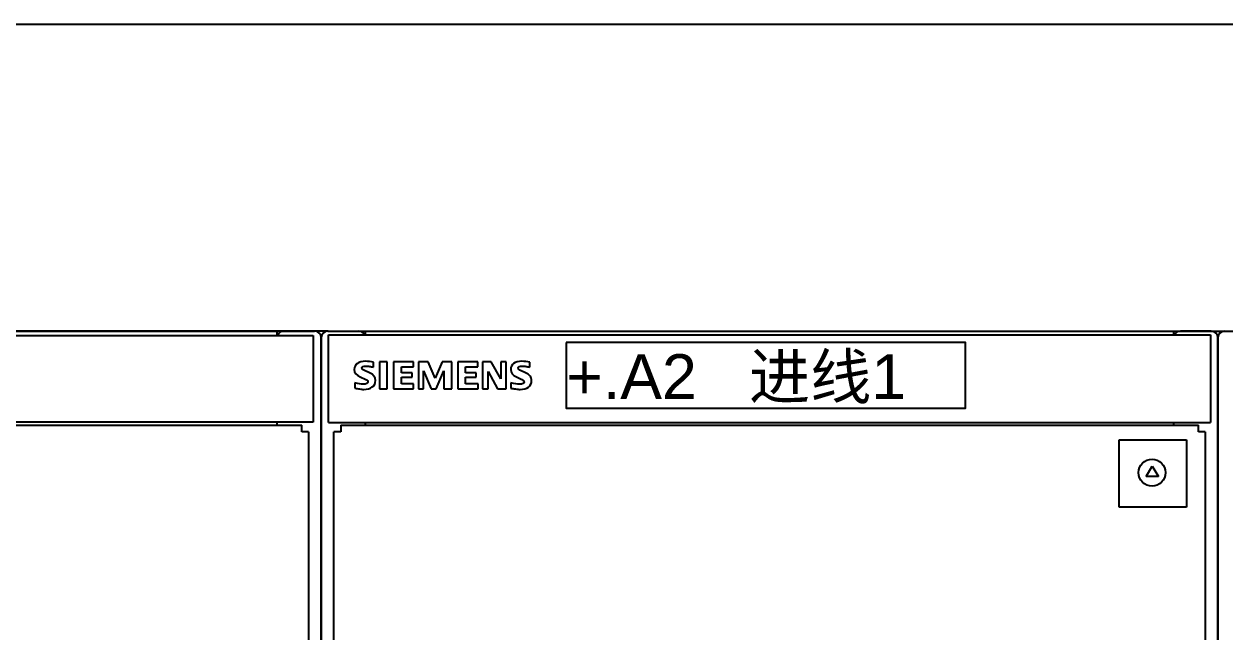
# Model space of a CAD drawing. Header units: inches. Extents: x 0 to 420, y 0 to 297.
# Drawn here: x 91.2 to 155.5, y 264.8 to 297.4 of the extents above; entities that cross this region are included whole.
import ezdxf
from ezdxf.enums import TextEntityAlignment as Align

# ---------------------------------------------------------------- set-up
doc = ezdxf.new("R2010")
doc.units = ezdxf.units.IN
doc.layers.add('Default', color=7, linetype='Continuous')
doc.layers.add('DV1_Default', color=7, linetype='Continuous')
doc.styles.add('SEACAD_arial_ttf', font='arial.ttf', dxfattribs={"height": 0.2})
doc.styles.add('SEACAD_seiso_ttf', font='seiso.ttf', dxfattribs={"height": 2})
doc.dimstyles.new('ISO', dxfattribs={"dimtxt": 2, "dimasz": 2, "dimexe": 1, "dimexo": 0, "dimgap": 1, "dimtad": 1, "dimlfac": 12.5, "dimtxsty": 'SEACAD_seiso_ttf', "dimblk1": '_SE_FILLED', "dimblk2": '_SE_FILLED', "dimsah": 1, "dimcen": 1, "dimclrd": 7, "dimclre": 7, "dimclrt": 7, "dimadec": 0, "dimazin": 0, "dimtfac": 1, "dimtmove": 0, "dimatfit": 3, "dimfxl": 1, "dimtolj": 1, "dimarcsym": 0})

# ---------------------------------------------------------------- blocks, each defined once
blk = doc.blocks.new('SE')
at = {"layer": 'Default', "color": 7, "linetype": 'Continuous', "ltscale": 25.4}
for p, q in [((149.818, 271.501), (149.818, 275.111)), ((149.818, 275.111), (153.428, 275.111)), ((153.428, 275.111), (153.428, 271.501)), ((151.275, 273.146), (151.595, 273.694)), ((151.595, 273.694), (151.919, 273.146)), ((151.919, 273.146), (151.275, 273.146)), ((153.428, 271.501), (149.818, 271.501))]:
    blk.add_line(p, q, dxfattribs=at)
blk.add_circle((151.584, 273.345), 0.722, dxfattribs=at)
at = {"layer": 'DV1_Default', "color": 7, "linetype": 'Continuous', "ltscale": 25.4}
for p, q in [((43.469, 280.926), (106.749, 280.926)), ((43.481, 280.685), (106.681, 280.685)), ((104.749, 280.685), (104.749, 280.926)), ((106.749, 280.926), (105.109, 280.926)), ((106.749, 280.926), (105.109, 280.926)), ((106.681, 280.685), (106.681, 276.045)), ((107.109, 280.566), (107.109, 105.286)), ((107.109, 280.566), (107.109, 105.286)), ((107.109, 280.566), (107.109, 105.286)), ((107.109, 280.566), (107.109, 105.286)), ((107.109, 280.566), (107.109, 105.286)), ((107.109, 280.566), (107.109, 121.286)), ((107.109, 105.286), (107.109, 280.566)), ((107.109, 280.566), (107.109, 105.286)), ((107.109, 280.566), (107.109, 105.286)), ((107.109, 280.566), (107.109, 105.286)), ((107.109, 280.566), (107.109, 105.286)), ((107.109, 280.566), (107.109, 105.286)), ((107.109, 280.566), (107.109, 105.286)), ((107.109, 280.566), (107.109, 121.286)), ((107.109, 105.286), (107.109, 280.566)), ((107.109, 280.566), (107.109, 105.286)), ((107.109, 105.286), (107.109, 280.566)), ((107.109, 105.286), (107.109, 280.566)), ((107.109, 105.286), (107.109, 280.566)), ((107.109, 280.566), (107.109, 105.286)), ((107.109, 280.566), (107.109, 105.286)), ((107.109, 280.566), (107.109, 105.286)), ((107.109, 280.566), (107.109, 121.286)), ((107.109, 105.286), (107.109, 280.566)), ((107.109, 280.566), (107.109, 105.286)), ((107.109, 105.286), (107.109, 280.566)), ((107.109, 280.566), (107.109, 105.286)), ((107.109, 280.566), (107.109, 105.286)), ((107.109, 280.566), (107.109, 105.286)), ((107.109, 280.566), (107.109, 105.286)), ((107.109, 280.566), (107.109, 105.286)), ((107.109, 280.566), (107.109, 121.286)), ((107.109, 105.286), (107.109, 280.566)), ((107.109, 280.566), (107.109, 105.286)), ((107.109, 280.566), (107.109, 105.286)), ((107.109, 280.566), (107.109, 105.286)), ((107.109, 280.566), (107.109, 105.286)), ((107.109, 280.566), (107.109, 105.286)), ((107.109, 280.566), (107.109, 105.286)), ((107.109, 280.566), (107.109, 121.286)), ((107.109, 105.286), (107.109, 280.566)), ((107.109, 280.566), (107.109, 105.286)), ((107.109, 105.286), (107.109, 280.566)), ((107.109, 105.286), (107.109, 280.566)), ((107.109, 105.286), (107.109, 280.566)), ((107.109, 280.566), (107.109, 105.286)), ((107.109, 280.566), (107.109, 105.286)), ((107.109, 280.566), (107.109, 105.286)), ((107.109, 280.566), (107.109, 121.286)), ((107.109, 105.286), (107.109, 280.566)), ((107.109, 280.566), (107.109, 105.286)), ((107.109, 105.286), (107.109, 280.566)), ((107.467, 280.926), (202.752, 280.926)), ((107.469, 280.926), (109.109, 280.926)), ((107.469, 280.926), (109.109, 280.926)), ((107.504, 276.038), (107.504, 280.718)), ((107.504, 280.718), (154.704, 280.718)), ((109.469, 280.926), (152.749, 280.926)), ((109.469, 280.718), (109.469, 280.926)), ((152.749, 280.718), (152.749, 280.926)), ((154.749, 280.926), (153.109, 280.926)), ((154.749, 280.926), (153.109, 280.926)), ((154.704, 280.718), (154.704, 276.038)), ((155.109, 105.286), (155.109, 280.566)), ((155.109, 280.566), (155.109, 277.555)), ((155.109, 280.566), (155.109, 105.286)), ((155.109, 280.566), (155.109, 277.555)), ((155.109, 280.566), (155.109, 277.555)), ((155.469, 280.926), (157.109, 280.926)), ((155.469, 280.926), (157.109, 280.926)), ((109.896, 278.985), (109.896, 279.262)), ((110.642, 279.278), (110.22, 279.278)), ((110.22, 279.278), (110.22, 277.838)), ((110.642, 277.838), (110.642, 279.278)), ((112.052, 279.278), (110.981, 279.278)), ((110.981, 279.278), (110.981, 277.838)), ((112.052, 279.019), (112.052, 279.278)), ((112.829, 279.278), (112.307, 279.278)), ((112.307, 279.278), (112.307, 277.838)), ((113.199, 278.402), (112.829, 279.278)), ((113.572, 279.278), (113.199, 278.402)), ((114.09, 279.278), (113.572, 279.278)), ((114.09, 277.838), (114.09, 279.278)), ((115.481, 279.278), (114.414, 279.278)), ((114.414, 279.278), (114.414, 277.838)), ((115.481, 279.019), (115.481, 279.278)), ((116.208, 279.278), (115.74, 279.278)), ((115.74, 279.278), (115.74, 277.838)), ((116.727, 278.371), (116.208, 279.278)), ((117.005, 279.278), (116.727, 279.278)), ((116.727, 279.278), (116.727, 278.371)), ((117.005, 277.838), (117.005, 279.278)), ((118.267, 278.985), (118.267, 279.262)), ((109.198, 278.467), (109.492, 278.337)), ((109.686, 278.695), (109.427, 278.809)), ((111.404, 278.695), (111.404, 279.019)), ((111.404, 279.019), (112.052, 279.019)), ((111.969, 278.695), (111.404, 278.695)), ((111.404, 278.109), (111.404, 278.451)), ((111.404, 278.451), (111.969, 278.451)), ((111.969, 278.451), (111.969, 278.695)), ((112.585, 277.838), (112.585, 278.79)), ((112.585, 278.79), (112.989, 277.838)), ((113.263, 277.838), (113.671, 278.79)), ((113.671, 278.79), (113.671, 277.838)), ((114.833, 278.695), (114.833, 279.019)), ((114.833, 279.019), (115.481, 279.019)), ((115.401, 278.695), (114.833, 278.695)), ((114.833, 278.109), (114.833, 278.451)), ((114.833, 278.451), (115.401, 278.451)), ((115.401, 278.451), (115.401, 278.695)), ((116.034, 277.838), (116.034, 278.756)), ((116.034, 278.756), (116.551, 277.838)), ((117.557, 278.467), (117.847, 278.337)), ((118.041, 278.695), (117.782, 278.809)), ((108.909, 278.162), (108.909, 277.868)), ((110.22, 277.838), (110.642, 277.838)), ((110.981, 277.838), (112.052, 277.838)), ((112.052, 278.109), (111.404, 278.109)), ((112.052, 277.838), (112.052, 278.109)), ((112.307, 277.838), (112.585, 277.838)), ((112.989, 277.838), (113.263, 277.838)), ((113.671, 277.838), (114.09, 277.838)), ((114.414, 277.838), (115.5, 277.838)), ((115.5, 278.109), (114.833, 278.109)), ((115.5, 277.838), (115.5, 278.109)), ((115.74, 277.838), (116.034, 277.838)), ((116.551, 277.838), (117.005, 277.838)), ((117.264, 278.162), (117.264, 277.868)), ((106.681, 276.045), (43.481, 276.045)), ((75.469, 275.886), (106.069, 275.886)), ((104.749, 275.886), (104.749, 276.045)), ((106.069, 275.526), (106.069, 275.886)), ((107.504, 276.038), (154.704, 276.038)), ((108.149, 275.886), (108.149, 275.526)), ((108.149, 275.886), (154.069, 275.886)), ((109.469, 275.886), (109.469, 276.038)), ((152.749, 275.886), (152.749, 276.038)), ((154.069, 275.526), (154.069, 275.886)), ((106.429, 275.526), (106.069, 275.526)), ((106.429, 275.526), (106.429, 110.326)), ((108.149, 275.526), (107.789, 275.526)), ((107.789, 110.326), (107.789, 275.526)), ((154.429, 275.526), (154.069, 275.526)), ((154.429, 275.526), (154.429, 110.326))]:
    blk.add_line(p, q, dxfattribs=at)
blk.add_lwpolyline([(120.224, 280.313), (120.224, 276.801), (141.588, 276.801), (141.588, 280.313), (120.224, 280.313)], dxfattribs=at)
for centre, start, end in [((105.109, 280.566), 90, 160.65892), ((105.109, 280.566), 90, 160.65892), ((106.749, 280.566), 0, 90), ((106.749, 280.566), 0, 90), ((107.469, 280.566), 90, 180), ((107.469, 280.566), 90, 180), ((109.109, 280.566), 24.95833, 90), ((109.109, 280.566), 24.95833, 90), ((153.109, 280.566), 90, 155.04167), ((153.109, 280.566), 90, 155.04167), ((154.749, 280.566), 0, 90), ((154.749, 280.566), 0, 90), ((155.469, 280.566), 90, 180), ((155.469, 280.566), 90, 180)]:
    blk.add_arc(centre, 0.36, start, end, dxfattribs=at)
for points, knots in [([(109.039, 279.192), (108.929, 279.115), (108.875, 279.007), (108.875, 278.871), (108.875, 278.703), (108.983, 278.568), (109.198, 278.467)], [0, 0, 0, 0, 0.403683, 0.403683, 0.403683, 1, 1, 1, 1]), ([(109.896, 279.262), (109.766, 279.293), (109.627, 279.308), (109.477, 279.308), (109.294, 279.308), (109.148, 279.269), (109.039, 279.192)], [0, 0, 0, 0, 0.475386, 0.475386, 0.475386, 1, 1, 1, 1]), ([(109.312, 278.87), (109.292, 278.888), (109.282, 278.911), (109.282, 278.939), (109.282, 279.013), (109.357, 279.049), (109.507, 279.049), (109.578, 279.049), (109.644, 279.045), (109.704, 279.036)], [0, 0, 0, 0, 0.207098, 0.207098, 0.207098, 0.997947, 0.997947, 0.997947, 1, 1, 1, 1]), ([(117.407, 279.192), (117.302, 279.115), (117.249, 279.007), (117.249, 278.871), (117.249, 278.698), (117.351, 278.563), (117.557, 278.467)], [0, 0, 0, 0, 0.404744, 0.404744, 0.404744, 1, 1, 1, 1]), ([(118.267, 279.262), (118.122, 279.293), (117.982, 279.308), (117.847, 279.308), (117.659, 279.308), (117.512, 279.269), (117.407, 279.192)], [0, 0, 0, 0, 0.473229, 0.473229, 0.473229, 1, 1, 1, 1]), ([(117.782, 278.809), (117.696, 278.85), (117.652, 278.893), (117.652, 278.939), (117.652, 279.013), (117.729, 279.049), (117.882, 279.049), (117.95, 279.049), (118.015, 279.045), (118.074, 279.036)], [0, 0, 0, 0, 0.393505, 0.393505, 0.393505, 0.997995, 0.997995, 0.997995, 1, 1, 1, 1]), ([(108.909, 277.868), (108.985, 277.854), (109.068, 277.839), (109.159, 277.825), (109.249, 277.811), (109.322, 277.804), (109.378, 277.804), (109.571, 277.804), (109.725, 277.847), (109.839, 277.933), (109.953, 278.019), (110.01, 278.133), (110.01, 278.272), (110.01, 278.452), (109.902, 278.593), (109.686, 278.695)], [0, 0, 0, 0, 0.526228, 0.526228, 0.526228, 0.984525, 0.984525, 0.984525, 0.98961, 0.98961, 0.98961, 0.993829, 0.993829, 0.993829, 1, 1, 1, 1]), ([(118.197, 277.93), (118.309, 278.013), (118.365, 278.127), (118.365, 278.272), (118.365, 278.364), (118.34, 278.444), (118.288, 278.516)], [0, 0, 0, 0, 0.60814, 0.60814, 0.60814, 1, 1, 1, 1]), ([(109.492, 278.337), (109.568, 278.309), (109.606, 278.266), (109.606, 278.207), (109.606, 278.121), (109.52, 278.078), (109.347, 278.078), (109.238, 278.078), (109.092, 278.106), (108.909, 278.162)], [0, 0, 0, 0, 0.354975, 0.354975, 0.354975, 0.995347, 0.995347, 0.995347, 1, 1, 1, 1]), ([(117.847, 278.337), (117.895, 278.309), (117.926, 278.288), (117.94, 278.274), (117.954, 278.26), (117.961, 278.238), (117.961, 278.207), (117.961, 278.121), (117.88, 278.078), (117.718, 278.078), (117.618, 278.078), (117.467, 278.106), (117.264, 278.162)], [0, 0, 0, 0, 0.600141, 0.600141, 0.600141, 0.99168, 0.99168, 0.99168, 0.995195, 0.995195, 0.995195, 1, 1, 1, 1]), ([(117.514, 277.826), (117.611, 277.812), (117.69, 277.804), (117.748, 277.804), (117.936, 277.804), (118.086, 277.846), (118.197, 277.93)], [0, 0, 0, 0, 0.327653, 0.327653, 0.327653, 1, 1, 1, 1])]:
    blk.add_open_spline(points, degree=3, knots=knots, dxfattribs=at)
for points in [[(109.704, 279.036), (109.763, 279.027), (109.827, 279.01), (109.896, 278.985)], [(118.074, 279.036), (118.134, 279.027), (118.198, 279.01), (118.267, 278.985)], [(109.427, 278.809), (109.371, 278.832), (109.333, 278.853), (109.312, 278.87)], [(118.288, 278.516), (118.235, 278.587), (118.153, 278.647), (118.041, 278.695)], [(117.264, 277.868), (117.333, 277.856), (117.416, 277.842), (117.514, 277.826)]]:
    blk.add_open_spline(points, degree=3, dxfattribs=at)
at = {"layer": 'DV1_Default', "color": 7, "linetype": 'Continuous', "ltscale": 25.4, "style": 'SEACAD_arial_ttf'}
blk.add_text('+.A2   进线1', height=2.4, dxfattribs=at).set_placement((120.224, 279.689), align=Align.TOP_LEFT)
blk = doc.blocks.new('DMBLK1')
at = {"layer": 'Default', "linetype": 'Continuous', "ltscale": 25.4}
for points in [[(35.15, 278.926), (35.816, 278.926), (35.483, 280.926)], [(35.15, 106.926), (35.483, 104.926), (35.816, 106.926)]]:
    blk.add_hatch(color=7, dxfattribs=at).paths.add_polyline_path(points)
at = {"layer": 'Default', "color": 7, "linetype": 'Continuous', "ltscale": 25.4}
for p, q in [((107.467, 280.926), (34.483, 280.926)), ((35.483, 104.926), (35.483, 280.926)), ((109.469, 104.926), (34.483, 104.926))]:
    blk.add_line(p, q, dxfattribs=at)
at = {"layer": 'Default', "color": 7, "linetype": 'Continuous', "lineweight": 13, "ltscale": 25.4, "const_width": 0.00015}
for points in [[(35.15, 278.926), (35.483, 280.926), (35.816, 278.926), (35.15, 278.926)], [(35.15, 106.926), (35.483, 104.926), (35.816, 106.926), (35.15, 106.926)]]:
    blk.add_lwpolyline(points, close=True, dxfattribs=at)
at = {"layer": 'Default', "color": 7, "linetype": 'Continuous', "ltscale": 25.4, "style": 'SEACAD_seiso_ttf'}
blk.add_text('2200', height=2, rotation=90, dxfattribs=at).set_placement((32.983, 190.517), align=Align.TOP_LEFT)
blk = doc.blocks.new('_SE_FILLED')
blk.add_line((0, 0), (-1, 0))
blk.add_solid([(0, 0), (-1, -0.1665), (-1, 0.1665), (0, 0)])

msp = doc.modelspace()

# ---------------------------------------------------------------- linework, layer by layer
at = {"layer": 'Default', "color": 7, "linetype": 'Continuous', "ltscale": 25.4}
msp.add_line((0.47937, 297.36635), (420.37585, 297.36635), dxfattribs=at)

# ---------------------------------------------------------------- block references
at = {"layer": 'Default'}
msp.add_blockref('SE', (0, 0), dxfattribs=at)

# ---------------------------------------------------------------- dimensions: what is measured, and where the dimension line sits
at = {"layer": 'Default', "color": 7, "linetype": 'Continuous', "ltscale": 25.4}
dim = msp.add_linear_dim(base=(35.48311, 280.92563), p1=(109.4694, 104.92564), p2=(107.46682, 280.92563), angle=90, text='\\A1;<>', dimstyle='ISO', dxfattribs=at)
dim.commit()
dim.dimension.update_dxf_attribs({"geometry": 'DMBLK1', "text_midpoint": (35.48311, 192.92563), "dimtype": 160})

doc.saveas('drawing.dxf')
